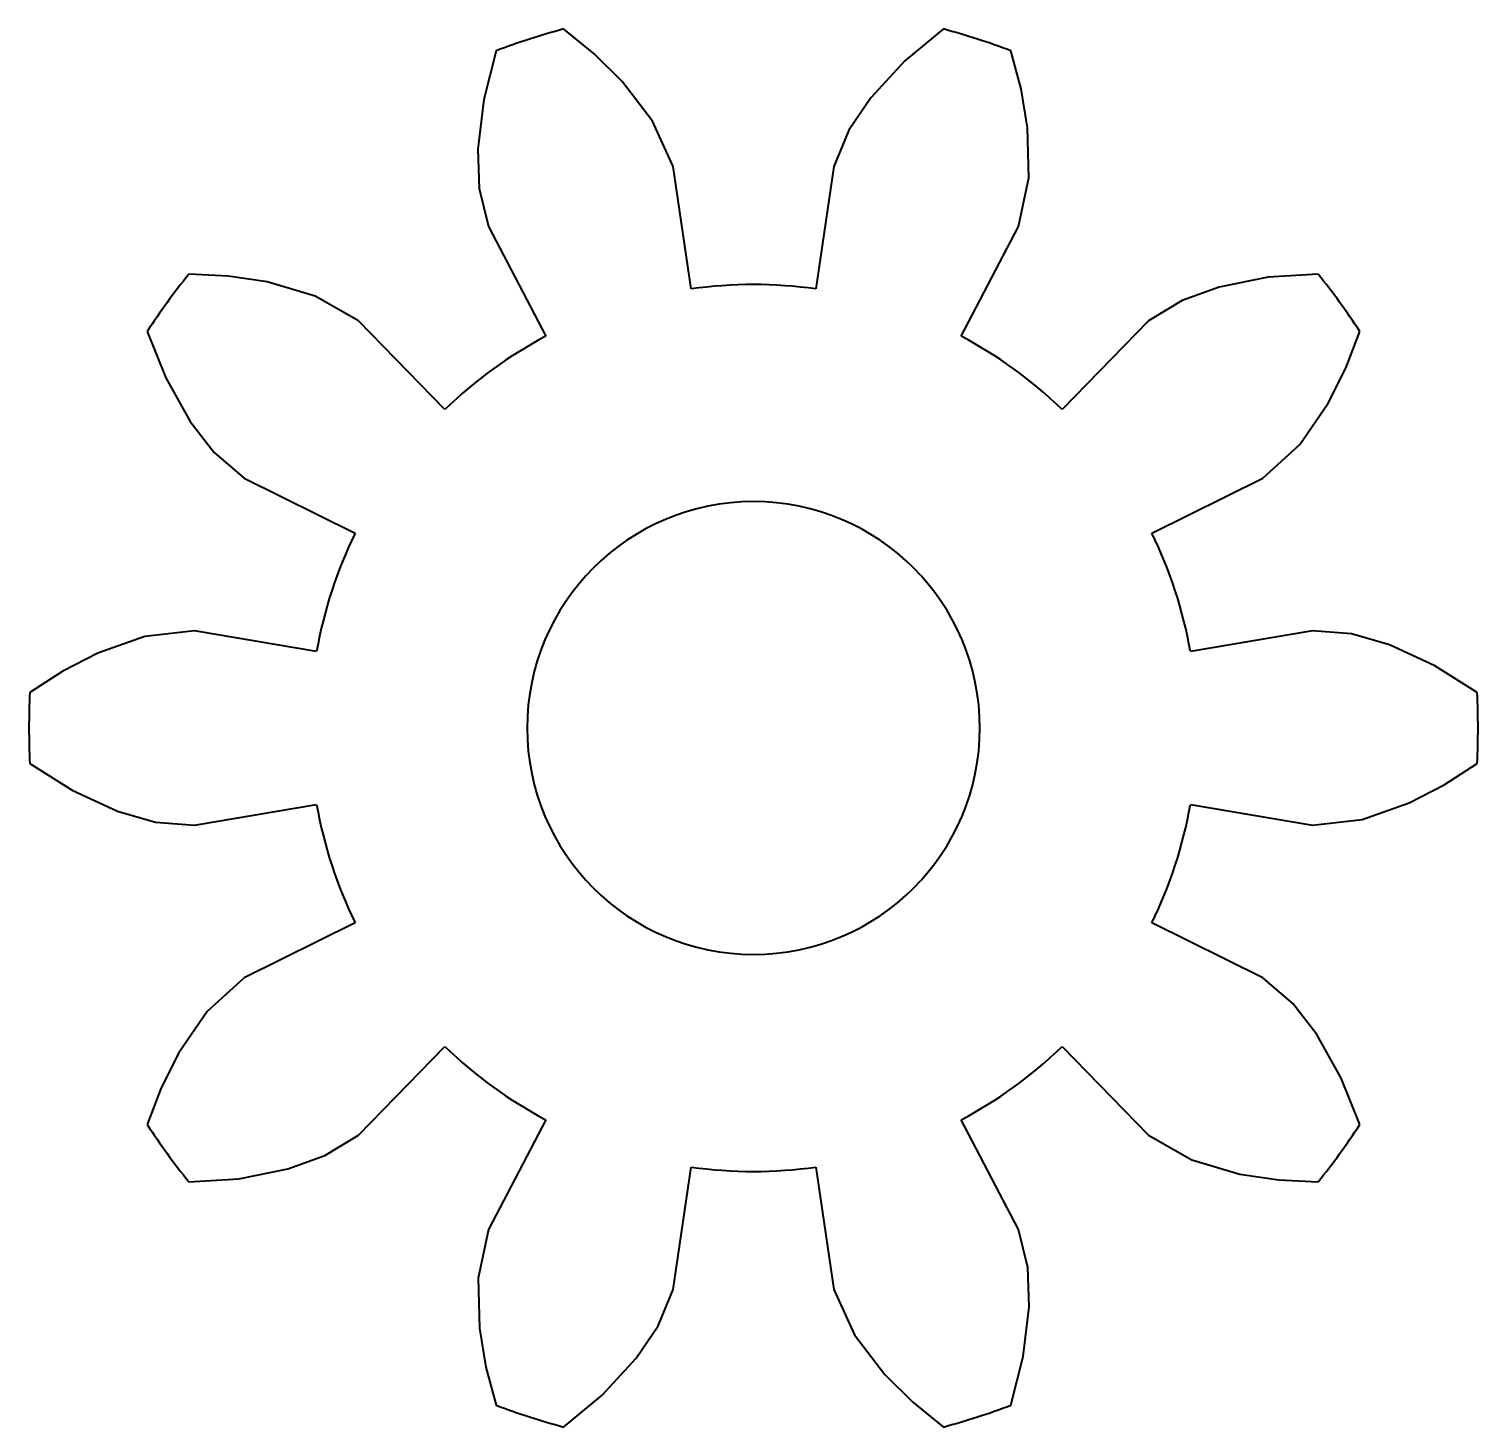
# Model space of a CAD drawing. Header units: inches. Extents: x -2.4 to 2.4, y -2.32 to 2.32.
import ezdxf

# ---------------------------------------------------------------- set-up
doc = ezdxf.new("R2010")
doc.units = ezdxf.units.IN
doc.header["$MEASUREMENT"] = 0
doc.layers.add('Visible', color=7, linetype='Continuous', lineweight=40)

msp = doc.modelspace()

# ---------------------------------------------------------------- linework, layer by layer
at = {"layer": 'Visible'}
for p, q in [((-0.2066, 1.4546), (-0.2663, 1.8604)), ((0.2663, 1.8604), (0.2066, 1.4546)), ((-0.8781, 1.6616), (-0.6879, 1.2982)), ((0.6879, 1.2982), (0.8781, 1.6616)), ((-1.0221, 1.0554), (-1.309, 1.3486)), ((1.309, 1.3486), (1.0221, 1.0554)), ((-1.6871, 0.8282), (-1.3196, 0.6459)), ((1.3196, 0.6459), (1.6871, 0.8282)), ((-1.4472, 0.2531), (-1.8517, 0.3216)), ((1.8517, 0.3216), (1.4472, 0.2531)), ((-1.8517, -0.3216), (-1.4472, -0.2531)), ((1.4472, -0.2531), (1.8517, -0.3216)), ((-1.3196, -0.6459), (-1.6871, -0.8282)), ((1.6871, -0.8282), (1.3196, -0.6459)), ((-1.309, -1.3486), (-1.0221, -1.0554)), ((1.0221, -1.0554), (1.309, -1.3486)), ((-0.6879, -1.2982), (-0.8781, -1.6616)), ((0.8781, -1.6616), (0.6879, -1.2982)), ((-0.2663, -1.8604), (-0.2066, -1.4546)), ((0.2066, -1.4546), (0.2663, -1.8604))]:
    msp.add_line(p, q, dxfattribs=at)
for points in [[(-0.2663, 1.8604, 0), (-0.3341, 2.0111, 0), (-0.435, 2.1426, 0), (-0.5277, 2.2342, 0), (-0.629, 2.3161, 0)], [(0.629, 2.3161, 0), (0.5014, 2.2102, 0), (0.389, 2.0884, 0), (0.3158, 1.9806, 0), (0.2663, 1.8604, 0)], [(-0.8525, 2.2435, 0), (-0.8934, 2.0828, 0), (-0.9128, 1.9182, 0), (-0.9086, 1.788, 0), (-0.8781, 1.6616, 0)], [(0.8781, 1.6616, 0), (0.9118, 1.8234, 0), (0.9075, 1.9891, 0), (0.8863, 2.1176, 0), (0.8525, 2.2435, 0)], [(-1.309, 1.3486, 0), (-1.4524, 1.4307, 0), (-1.6113, 1.4778, 0), (-1.7401, 1.4974, 0), (-1.8702, 1.504, 0)], [(1.8702, 1.504, 0), (1.7048, 1.4933, 0), (1.5422, 1.4609, 0), (1.4197, 1.4167, 0), (1.309, 1.3486, 0)], [(-2.0084, 1.3139, 0), (-1.9471, 1.1599, 0), (-1.866, 1.0153, 0), (-1.7861, 0.9124, 0), (-1.6871, 0.8282, 0)], [(1.6871, 0.8282, 0), (1.8095, 0.9392, 0), (1.9033, 1.0758, 0), (1.9618, 1.1922, 0), (2.0084, 1.3139, 0)], [(-1.8517, 0.3216, 0), (-2.0159, 0.3037, 0), (-2.1722, 0.2484, 0), (-2.2879, 0.1886, 0), (-2.3971, 0.1175, 0)], [(2.3971, 0.1175, 0), (2.257, 0.2061, 0), (2.1064, 0.2754, 0), (1.9813, 0.3117, 0), (1.8517, 0.3216, 0)], [(-2.3971, -0.1175, 0), (-2.257, -0.2061, 0), (-2.1064, -0.2754, 0), (-1.9813, -0.3117, 0), (-1.8517, -0.3216, 0)], [(1.8517, -0.3216, 0), (2.0159, -0.3037, 0), (2.1722, -0.2484, 0), (2.2879, -0.1886, 0), (2.3971, -0.1175, 0)], [(-1.6871, -0.8282, 0), (-1.8095, -0.9392, 0), (-1.9033, -1.0758, 0), (-1.9618, -1.1922, 0), (-2.0084, -1.3139, 0)], [(2.0084, -1.3139, 0), (1.9471, -1.1599, 0), (1.866, -1.0153, 0), (1.7861, -0.9124, 0), (1.6871, -0.8282, 0)], [(-1.8702, -1.504, 0), (-1.7048, -1.4933, 0), (-1.5422, -1.4609, 0), (-1.4197, -1.4167, 0), (-1.309, -1.3486, 0)], [(1.309, -1.3486, 0), (1.4524, -1.4307, 0), (1.6113, -1.4778, 0), (1.7401, -1.4974, 0), (1.8702, -1.504, 0)], [(-0.8781, -1.6616, 0), (-0.9118, -1.8234, 0), (-0.9075, -1.9891, 0), (-0.8863, -2.1176, 0), (-0.8525, -2.2435, 0)], [(0.8525, -2.2435, 0), (0.8934, -2.0828, 0), (0.9128, -1.9182, 0), (0.9086, -1.788, 0), (0.8781, -1.6616, 0)], [(-0.629, -2.3161, 0), (-0.5014, -2.2102, 0), (-0.389, -2.0884, 0), (-0.3158, -1.9806, 0), (-0.2663, -1.8604, 0)], [(0.2663, -1.8604, 0), (0.3341, -2.0111, 0), (0.435, -2.1426, 0), (0.5277, -2.2342, 0), (0.629, -2.3161, 0)]]:
    msp.add_polyline3d(points, dxfattribs=at)
at = {"layer": 'Visible', "extrusion": (0, 0, -1)}
msp.add_circle((0, 0), 0.75, dxfattribs=at)
at = {"layer": 'Visible'}
for radius, start, end in [(2.4, 105.1939, 110.8061), (2.4, 69.1939, 74.8061), (2.4, 141.1939, 146.8061), (2.4, 33.1939, 38.8061), (1.4692, 81.9182, 98.0818), (1.4692, 117.9182, 134.0818), (1.4692, 45.9182, 62.0818), (1.4692, 153.9182, 170.0818), (1.4692, 9.9182, 26.0818), (2.4, 177.1939, 182.8061), (2.4, 357.1939, 2.8061), (1.4692, 189.9182, 206.0818), (1.4692, 333.9182, 350.0818), (1.4692, 225.9182, 242.0818), (1.4692, 297.9182, 314.0818), (2.4, 213.1939, 218.8061), (2.4, 321.1939, 326.8061), (1.4692, 261.9182, 278.0818), (2.4, 249.1939, 254.8061), (2.4, 285.1939, 290.8061)]:
    msp.add_arc((0, 0), radius, start, end, dxfattribs=at)

doc.saveas('drawing.dxf')
